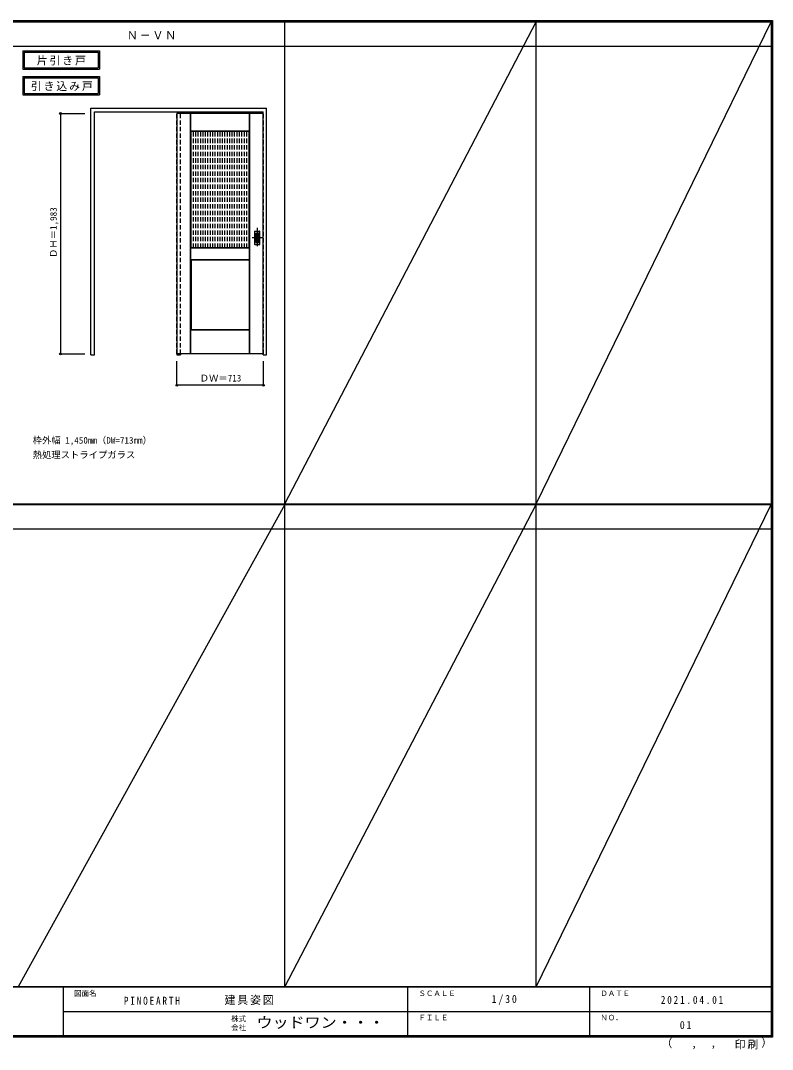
# Model space of a CAD drawing. Units: millimetres, scale not verified. Extents: x -6000 to 5700, y -4307 to 4175.
# Drawn here: x -502 to 5700, y -4307 to 4175 of the extents above; entities that cross this region are included whole.
import ezdxf
from ezdxf.enums import TextEntityAlignment as Align

# ---------------------------------------------------------------- set-up
doc = ezdxf.new("R2010")
doc.units = ezdxf.units.MM
doc.header["$LTSCALE"] = 30
doc.header["$PDMODE"] = 32
doc.header["$PDSIZE"] = 15
doc.linetypes.add('CHAIN1', pattern=[8, 5, -1, 1, -1])
doc.linetypes.add('DASHED1', pattern=[1.8, 1.2, -0.6])
for name, color, linetype in [('0-1_通り芯', 4, 'CHAIN1'), ('0-2_扉', 4, 'DASHED1'), ('0-3_仕上げ', 7, 'Continuous'), ('0-4_枠', 3, 'Continuous'), ('0-6_引手', 3, 'Continuous'), ('0-A_文字', 7, 'Continuous'), ('0-B_寸法', 7, 'Continuous'), ('0-C_ハッチ', 4, 'DASHED1'), ('F-1_枠', 6, 'Continuous'), ('F-A_文字', 7, 'Continuous')]:
    doc.layers.add(name, color=color, linetype=linetype)
doc.styles.add('ＭＳ ゴシック', font='')
doc.styles.get('ＭＳ ゴシック').set_extended_font_data('MS Gothic')

msp = doc.modelspace()

# ---------------------------------------------------------------- linework, layer by layer
at = {"layer": '0-1_通り芯'}
for p, q in [((1450, 2465), (1450, 2303)), ((1491, 2384), (1409, 2384))]:
    msp.add_line(p, q, dxfattribs=at)
at = {"layer": '0-2_扉', "color": 3, "linetype": 'Continuous'}
for p, q in [((1498, 3409.5), (788, 3409.5)), ((788, 3409.5), (788, 1426.5)), ((1498, 1426.5), (788, 1426.5))]:
    msp.add_line(p, q, dxfattribs=at)
at = {"layer": '0-2_扉'}
for p, q in [((788, 3409.5), (788, 3405.5)), ((1498, 3409.5), (1501, 3409.5))]:
    msp.add_line(p, q, dxfattribs=at)
msp.add_lwpolyline([(1498, 1426.5), (1501, 1426.5), (1501, 3409.5)], dxfattribs=at)
at = {"layer": '0-3_仕上げ'}
for p, q in [((900, 1426.5), (900, 3409.5)), ((901.5, 3262), (901.5, 3409.5)), ((903, 3263.5), (903, 3409.5)), ((1386, 3263.5), (1386, 3409.5)), ((1387.5, 3262), (1387.5, 3409.5)), ((1389, 1426.5), (1389, 3409.5)), ((903, 3263.5), (901.5, 3262)), ((904, 3259.5), (901.5, 3262)), ((1386, 3263.5), (903, 3263.5)), ((901.5, 2204), (901.5, 2299)), ((903, 2205.5), (903, 2297.5)), ((1386, 2297.5), (903, 2297.5)), ((1385, 2301.5), (1387.5, 2299)), ((1386, 2297.5), (1387.5, 2299)), ((1386, 2205.5), (1386, 2297.5)), ((1387.5, 2204), (1387.5, 2299)), ((903, 2205.5), (901.5, 2204)), ((903, 2205.5), (1386, 2205.5)), ((904, 2201.5), (901.5, 2204)), ((901.5, 1426.5), (901.5, 1624)), ((903, 1426.5), (903, 1622.5)), ((1386, 1622.5), (903, 1622.5)), ((1385, 1626.5), (1387.5, 1624)), ((1386, 1622.5), (1387.5, 1624)), ((1386, 1426.5), (1386, 1622.5)), ((1387.5, 1426.5), (1387.5, 1624))]:
    msp.add_line(p, q, dxfattribs=at)
at = {"layer": '0-3_仕上げ', "color": 3}
for p, q in [((904, 2301.5), (904, 3259.5)), ((1385, 3259.5), (904, 3259.5)), ((1385, 2301.5), (1385, 3259.5)), ((1385, 2301.5), (904, 2301.5)), ((904, 2201.5), (904, 1626.5)), ((904, 2201.5), (1385, 2201.5)), ((1385, 2201.5), (1385, 1626.5)), ((1385, 1626.5), (904, 1626.5))]:
    msp.add_line(p, q, dxfattribs=at)
at = {"layer": '0-3_仕上げ'}
for points in [[(1386, 3263.5), (1387.5, 3262), (1385, 3259.5)], [(903, 2297.5), (901.5, 2299), (904, 2301.5)], [(1386, 2205.5), (1387.5, 2204), (1385, 2201.5)], [(903, 1622.5), (901.5, 1624), (904, 1626.5)]]:
    msp.add_lwpolyline(points, dxfattribs=at)
at = {"layer": '0-4_枠'}
for p, q in [((78, 1418), (78, 3453)), ((78, 3453), (1528, 3453)), ((108, 3423), (1498, 3423)), ((108, 1418), (108, 3423)), ((1498, 1418), (1498, 3423)), ((1528, 1418), (1528, 3453)), ((78, 1418), (108, 1418)), ((788, 1426.5), (788, 1418)), ((788, 1418), (818, 1418)), ((818, 1426.5), (818, 1418)), ((1498, 1418), (1528, 1418))]:
    msp.add_line(p, q, dxfattribs=at)
at = {"layer": '0-4_枠', "color": 4, "linetype": 'DASHED1'}
for p, q in [((788, 1426.5), (788, 3423)), ((818, 1426.5), (818, 3423))]:
    msp.add_line(p, q, dxfattribs=at)
at = {"layer": '0-6_引手'}
for p, q in [((1429, 2437.5), (1429, 2330.5)), ((1430.5, 2439), (1469.5, 2439)), ((1471, 2330.5), (1471, 2437.5)), ((1430.5, 2329), (1469.5, 2329))]:
    msp.add_line(p, q, dxfattribs=at)
at = {"layer": '0-6_引手', "color": 7}
for p, q in [((1437.5, 2421.5), (1437.5, 2346.5)), ((1439, 2423), (1461, 2423)), ((1462.5, 2346.5), (1462.5, 2421.5)), ((1439, 2345), (1461, 2345))]:
    msp.add_line(p, q, dxfattribs=at)
at = {"layer": '0-6_引手'}
for centre, start, end in [((1430.5, 2437.5), 90, 180), ((1469.5, 2437.5), 0, 90), ((1430.5, 2330.5), 180, 270), ((1469.5, 2330.5), 270, 0)]:
    msp.add_arc(centre, 1.5, start, end, dxfattribs=at)
at = {"layer": '0-6_引手', "color": 7}
for centre, start, end in [((1439, 2421.5), 90, 180), ((1461, 2421.5), 0, 90), ((1439, 2346.5), 180, 270), ((1461, 2346.5), 270, 0)]:
    msp.add_arc(centre, 1.5, start, end, dxfattribs=at)
at = {"layer": '0-A_文字'}
for p, q in [((-482, 3925), (-482, 3775)), ((-472, 3915), (-472, 3785)), ((-472, 3915), (139.03, 3915)), ((139.03, 3915), (139.03, 3785)), ((-482, 3775), (149.03, 3775)), ((-472, 3785), (139.03, 3785)), ((-482, 3713.53), (-482, 3563.53)), ((-472, 3703.53), (-472, 3573.53)), ((-472, 3703.53), (139.03, 3703.53)), ((139.03, 3703.53), (139.03, 3573.53)), ((-482, 3563.53), (149.03, 3563.53)), ((-472, 3573.53), (139.03, 3573.53))]:
    msp.add_line(p, q, dxfattribs=at)
for points in [[(-482, 3925), (149.03, 3925), (149.03, 3775)], [(-482, 3713.53), (149.03, 3713.53), (149.03, 3563.53)]]:
    msp.add_lwpolyline(points, dxfattribs=at)
at = {"layer": '0-B_寸法', "color": 4}
for p, q in [((-172, 3409.5), (-172, 1426.5)), ((-172, 3409.5), (28, 3409.5)), ((-172, 1426.5), (28, 1426.5)), ((1501, 1168), (1501, 1368))]:
    msp.add_line(p, q, dxfattribs=at)
msp.add_lwpolyline([(1501, 1168), (788, 1168), (788, 1368)], dxfattribs=at)
at = {"layer": '0-B_寸法'}
for p in [(-172, 3409.5), (-172, 1426.5), (788, 1168), (1501, 1168)]:
    msp.add_point(p, dxfattribs=at)
at = {"layer": '0-C_ハッチ'}
for p, q in [((924, 2301.5), (924, 3259.5)), ((944, 2301.5), (944, 3259.5)), ((964, 2301.5), (964, 3259.5)), ((984, 2301.5), (984, 3259.5)), ((1004, 2301.5), (1004, 3259.5)), ((1024, 2301.5), (1024, 3259.5)), ((1044, 2301.5), (1044, 3259.5)), ((1064, 2301.5), (1064, 3259.5)), ((1084, 2301.5), (1084, 3259.5)), ((1104, 2301.5), (1104, 3259.5)), ((1124, 2301.5), (1124, 3259.5)), ((1144, 2301.5), (1144, 3259.5)), ((1164, 2301.5), (1164, 3259.5)), ((1184, 2301.5), (1184, 3259.5)), ((1204, 2301.5), (1204, 3259.5)), ((1224, 2301.5), (1224, 3259.5)), ((1244, 2301.5), (1244, 3259.5)), ((1264, 2301.5), (1264, 3259.5)), ((1284, 2301.5), (1284, 3259.5)), ((1304, 2301.5), (1304, 3259.5)), ((1324, 2301.5), (1324, 3259.5)), ((1344, 2301.5), (1344, 3259.5)), ((1364, 2301.5), (1364, 3259.5))]:
    msp.add_line(p, q, dxfattribs=at)
at = {"layer": 'F-1_枠'}
for p, q in [((-6000, 4175), (5700, 4175)), ((-6000, 4170), (5700, 4170)), ((-6000, 4165), (5700, 4165)), ((1678, -3790), (1678, 4175)), ((3752, -3790), (3752, 4175)), ((5690, 4175), (5690, -4205)), ((5695, 4175), (5695, -4205)), ((5700, 4175), (5700, -4205)), ((-6000, 3965), (5700, 3965)), ((-6000, 190.5), (5700, 190.5)), ((-6000, 187.5), (5700, 187.5)), ((-6000, 184.5), (5700, 184.5)), ((-6000, -15.5), (5700, -15.5)), ((5700, -3790), (-6000, -3790)), ((5700, -3795), (-6000, -3795)), ((-150, -3795), (-150, -4195)), ((2690, -3795), (2690, -4195)), ((4190, -3795), (4190, -4195)), ((-150, -3995), (5690, -3995.01)), ((5700, -4195), (-6000, -4195)), ((5700, -4200), (-6000, -4200)), ((5700, -4205), (-6000, -4205))]:
    msp.add_line(p, q, dxfattribs=at)
at = {"layer": 'F-A_文字'}
for p, q in [((1678, 190.5), (3752, 4165)), ((3752, 190.5), (5690, 4165)), ((1678, 184.5), (-522, -3790)), ((1678, -3790), (3752, 184.5)), ((3752, -3790), (5690, 184.5))]:
    msp.add_line(p, q, dxfattribs=at)

# ---------------------------------------------------------------- texts
at = {"layer": '0-A_文字', "style": 'ＭＳ ゴシック'}
for s, p in [('枠外幅 1,450mm（DW=713mm）', (-402, 670.5)), ('熱処理ストライプガラス', (-402, 550.5))]:
    msp.add_text(s, height=54.99, dxfattribs=at).set_placement(p, align=Align.BOTTOM_LEFT)
at = {"layer": '0-A_文字', "char_height": 65.98, "attachment_point": 7, "style": 'ＭＳ ゴシック'}
for s, insert in [('\\T1.17;Ｎ－ＶＮ', (375.5, 4020)), ('\\T1.17;片引き戸', (-368.98, 3805)), ('\\T1.17;引き込み戸', (-417.34, 3593.53))]:
    msp.add_mtext(s, dxfattribs=dict(at, insert=insert))
at = {"layer": '0-B_寸法', "style": 'ＭＳ ゴシック'}
msp.add_text('ＤＨ＝1,983', height=54.99, rotation=90, dxfattribs=at).set_placement((-187, 2217.75), align=Align.BOTTOM_LEFT)
msp.add_text('ＤＷ＝713', height=54.99, dxfattribs=at).set_placement((975.75, 1183), align=Align.BOTTOM_LEFT)
at = {"layer": 'F-A_文字', "style": 'ＭＳ ゴシック'}
for s, height, p in [('図面名', 43.99, (-60, -3880)), ('ＳＣＡＬＥ', 43.99, (2780, -3880)), ('ＤＡＴＥ', 43.99, (4280, -3880)), ('株式', 43.99, (1235, -4089)), ('ＦＩＬＥ', 43.99, (2780, -4080)), ('ＮＯ．', 43.99, (4280, -4080)), ('会社', 43.99, (1235, -4161)), ('（', 65.98, (4784.03, -4308.31)), ('）', 65.98, (5608.4, -4304.13)), (',', 65.98, (5031.28, -4308.31)), (',', 65.98, (5190.2, -4305.53))]:
    msp.add_text(s, height=height, dxfattribs=at).set_placement(p, align=Align.BOTTOM_LEFT)
at = {"layer": 'F-A_文字', "style": 'ＭＳ ゴシック', "width": 1.1}
msp.add_text('ウッドワン・・・', height=87.98, dxfattribs=at).set_placement((1445, -4155), align=Align.BOTTOM_LEFT)
at = {"layer": 'F-A_文字', "char_height": 65.98, "attachment_point": 7, "style": 'ＭＳ ゴシック'}
for s, insert in [('\\T1.39;\\W0.85;PINOEARTH', (350, -3940)), ('\\T1.17;建具姿図', (1180.42, -3940)), ('\\T1.38;\\W0.9;1/30', (3383.75, -3940)), ('\\T1.39;\\W0.85;2021.04.01', (4778.75, -3932.5)), ('\\T1.36;\\W0.9;01', (4936.25, -4140)), ('\\T1.17;印刷', (5388.15, -4306.92))]:
    msp.add_mtext(s, dxfattribs=dict(at, insert=insert))

doc.saveas('drawing.dxf')
